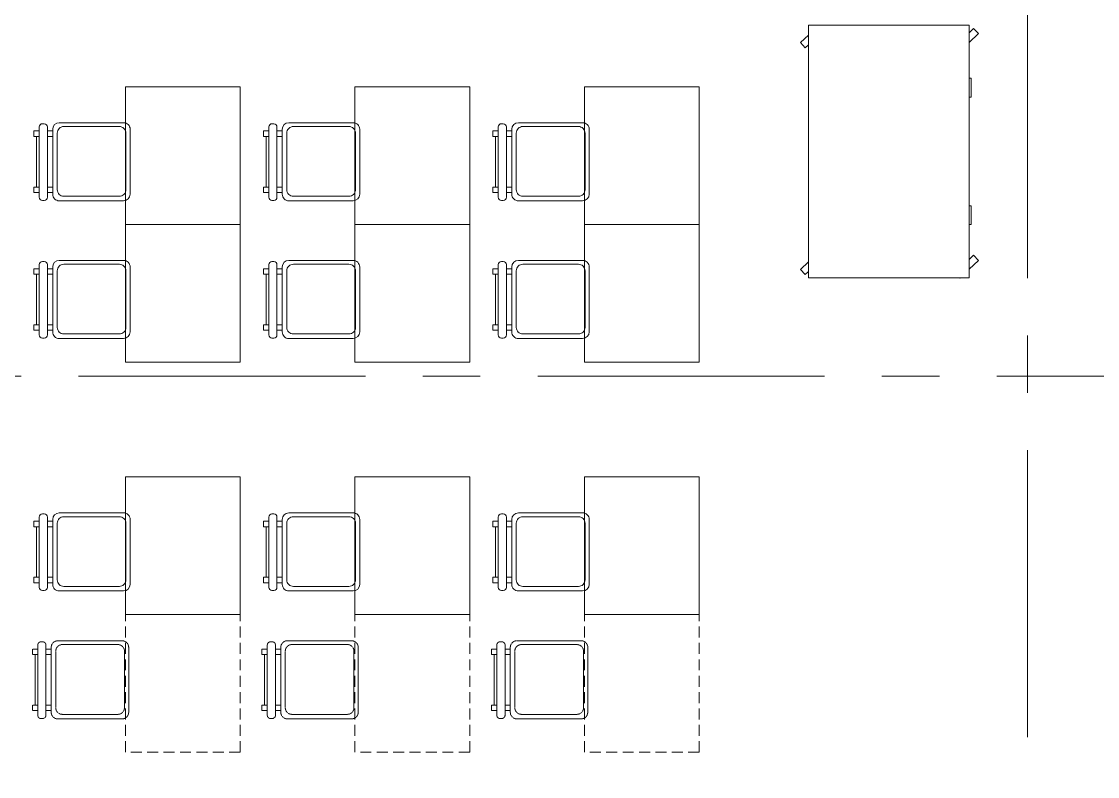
# Model space of a CAD drawing. Header units: millimetres. Extents: x -13407 to 95998, y -2719 to 109387.
# Drawn here: x 37188 to 41875, y 25628 to 28918 of the extents above; entities that cross this region are included whole.
import ezdxf

# ---------------------------------------------------------------- set-up
doc = ezdxf.new("R2010")
doc.units = ezdxf.units.MM
for name, pattern in [('CENTER', [2, 1.25, -0.25, 0.25, -0.25]), ('HIDDEN', [6, 4, -2]), ('HIDDEN2', [4.7625, 3.175, -1.5875])]:
    doc.linetypes.add(name, pattern=pattern)
doc.layers.add('АР_Оси', color=193, linetype='Continuous', lineweight=9)
doc.layers.add('ТХ_мебель передв', color=250, linetype='Continuous', lineweight=13)

# ---------------------------------------------------------------- blocks, each defined once
blk = doc.blocks.new('стол игровой 1100х700')
at = {"color": 253}
for points in [[(-13200.3, -57970.8), (-13213, -57957.3), (-13190.7, -57936.2), (-13158, -57970.8)], [(-12212, -57970.8), (-12224.8, -57957.3), (-12202.5, -57936.2), (-12169.8, -57970.8)], [(-13226.6, -58632.2), (-13228.2, -58630.5), (-13226.6, -58628.9)], [(-13147.9, -58670.8), (-13129.2, -58690.6), (-13151.5, -58711.7), (-13190.1, -58670.8)], [(-12913.3, -58670.8), (-12913.3, -58679.8), (-12995.1, -58679.8), (-12995.1, -58670.8)], [(-12439.8, -58670.8), (-12439.8, -58679.8), (-12358, -58679.8), (-12358, -58670.8)], [(-12159.6, -58670.8), (-12141, -58690.6), (-12163.3, -58711.7), (-12201.9, -58670.8)]]:
    blk.add_lwpolyline(points, dxfattribs=at)
blk.add_lwpolyline([(-13226.6, -58670.8), (-12126.6, -58670.8), (-12126.6, -57970.8), (-13226.6, -57970.8)], close=True, dxfattribs=at)
blk = doc.blocks.new('стул №3-5')
at = {"color": 253, "linetype": 'ByBlock', "extrusion": (-6.19742e-05, 0.000470712, 1)}
for p, q in [((-15086.8, 16641.7, 196.8), (-15393.1, 16641.7, 196.8)), ((-15372.7, 16664.9, 196.8), (-15348.5, 16664.9, 196.8)), ((-15372.7, 16664.9, 196.8), (-15372.7, 16641.7, 196.8)), ((-15348.5, 16641.7, 196.8), (-15348.5, 16664.9, 196.8)), ((-15348.5, 16653.3, 196.8), (-15128.7, 16653.3, 196.8)), ((-15128.7, 16664.9, 196.8), (-15104.4, 16664.9, 196.8)), ((-15128.7, 16664.9, 196.8), (-15128.7, 16641.7, 196.8)), ((-15104.4, 16641.7, 196.8), (-15104.4, 16664.9, 196.8)), ((-15407, 16627.7, 196.8), (-15407, 16619.9, 196.8)), ((-15393.1, 16605.9, 196.8), (-15086.8, 16605.9, 196.9)), ((-15372.7, 16605.9, 196.8), (-15372.7, 16583.2, 196.9)), ((-15348.5, 16583.2, 196.9), (-15348.5, 16605.9, 196.8)), ((-15128.7, 16605.9, 196.9), (-15128.7, 16583.2, 196.9)), ((-15104.4, 16583.2, 196.9), (-15104.4, 16605.9, 196.9)), ((-15072.8, 16619.9, 196.8), (-15072.8, 16627.7, 196.8))]:
    blk.add_line(p, q, dxfattribs=at)
at = {"color": 253, "ltscale": 100, "extrusion": (-6.19742e-05, 0.000470712, 1), "elevation": 205.6}
for points in [[(-15379.9, 16582.9), (-15097, 16582.9, -0.414169), (-15068.3, 16554.2), (-15068.3, 16274.2, -0.414258), (-15097, 16245.5), (-15379.9, 16245.5, -0.414169), (-15408.6, 16274.2), (-15408.6, 16554.2, -0.414258)], [(-15360.2, 16563.2), (-15113.6, 16563.2, -0.414214), (-15084.9, 16534.4), (-15084.9, 16292.6, -0.414214), (-15113.6, 16263.9), (-15360.2, 16263.9, -0.414214), (-15388.9, 16292.6), (-15388.9, 16534.4, -0.414214)]]:
    blk.add_lwpolyline(points, format="xyb", close=True, dxfattribs=at)
at = {"color": 253, "linetype": 'ByBlock', "extrusion": (-6.19742e-05, 0.000470712, 1)}
for centre, start, end in [((-15393, 16627.6, 205.6), 90, 180), ((-15086.8, 16627.6, 205.6), 0, 90), ((-15393, 16619.8, 205.6), 180, 270), ((-15086.8, 16619.8, 205.6), 270, 0)]:
    blk.add_arc(centre, 13.9, start, end, dxfattribs=at)
blk = doc.blocks.new('_стол№3-№5')
at = {"color": 253}
blk.add_lwpolyline([(-169868.3, 526261.4), (-169368.3, 526261.4), (-169368.3, 525661.4), (-169868.3, 525661.4)], close=True, dxfattribs=at)
blk = doc.blocks.new('_Стул резерв')
at = {"color": 253, "linetype": 'HIDDEN', "ltscale": 0.1, "extrusion": (6.19742e-05, -0.000470712, 1)}
for p, q in [((288.6, 58.9, 0), (-17.6, 58.9, 0)), ((0, 81.6, 0), (0, 58.9, 0)), ((24.3, 58.9, 0), (24.3, 81.6, 0)), ((244, 81.6, 0), (244, 58.9, 0)), ((268.3, 58.9, 0), (268.3, 81.6, 0)), ((-31.6, 45, 0), (-31.6, 37.1, 0)), ((-17.6, 23.2, 0), (288.6, 23.2, 0)), ((0, 23.2, 0), (0, 0)), ((24.3, 0, 0), (0, 0)), ((24.3, 0, 0), (24.3, 23.2, 0)), ((244, 11.6, 0), (24.3, 11.6, 0)), ((244, 23.2, 0), (244, 0, 0)), ((268.3, 0, 0), (244, 0, 0)), ((268.3, 0, 0), (268.3, 23.2, 0)), ((302.6, 37.1, 0), (302.6, 45, 0))]:
    blk.add_line(p, q, dxfattribs=at)
for points in [[(275.5, 81.9), (-7.4, 81.9, -0.414169), (-36.1, 110.6), (-36.1, 390.6, -0.414258), (-7.4, 419.3), (275.5, 419.3, -0.414169), (304.2, 390.6), (304.2, 110.6, -0.414258)], [(255.8, 101.6), (9.2, 101.6, -0.414214), (-19.5, 130.3), (-19.5, 372.2, -0.414214), (9.2, 400.9), (255.8, 400.9, -0.414214), (284.5, 372.2), (284.5, 130.3, -0.414214)]]:
    blk.add_lwpolyline(points, format="xyb", close=True, dxfattribs=at)
for centre, start, end in [((-17.6, 45), 90, 180), ((288.6, 45, 0), 0, 90), ((-17.6, 37.1), 180, 270), ((288.6, 37.1, 0), 270, 0)]:
    blk.add_arc(centre, 13.9, start, end, dxfattribs=at)
blk = doc.blocks.new('_стол.резерв')
at = {"color": 253, "linetype": 'HIDDEN2', "ltscale": 15}
for p, q in [((-20, 500), (-20, 0)), ((580, 500), (-20, 500)), ((580, 500), (580, 0)), ((580, 0), (-20, 0))]:
    blk.add_line(p, q, dxfattribs=at)

msp = doc.modelspace()

# ---------------------------------------------------------------- linework, layer by layer
at = {"layer": 'АР_Оси', "color": 253, "linetype": 'CENTER', "ltscale": 1000}
for p, q in [((41569.9, 79049.7), (41569.9, 23317.3)), ((-12563.8, 27372.2), (71033.4, 27372.2))]:
    msp.add_line(p, q, dxfattribs=at)

# ---------------------------------------------------------------- block references
at = {"layer": 'ТХ_мебель передв', "color": 253}
for name, p, rotation in [('стол игровой 1100х700', (-17355.1, 41028), 89.99999999999999), ('_стол№3-№5', (-131728.3, 554295), 180), ('_стол№3-№5', (-130728.3, 554295), 180), ('_стол№3-№5', (-129728.3, 554295), 180), ('стул №3-5', (53906.4, 43545), 89.99999999999999), ('стул №3-5', (54906.4, 43545), 89.99999999999999), ('стул №3-5', (55906.4, 43545), 89.99999999999999), ('_стол№3-№5', (-131728.3, 553695), 180), ('_стол№3-№5', (-130728.3, 553695), 180), ('_стол№3-№5', (-129728.3, 553695), 180), ('стул №3-5', (53906.4, 42945), 89.99999999999999), ('стул №3-5', (54906.4, 42945), 89.99999999999999), ('стул №3-5', (55906.4, 42945), 89.99999999999999), ('_стол№3-№5', (-131728.3, 552595), 180), ('_стол№3-№5', (-130728.3, 552595), 180), ('_стол№3-№5', (-129728.3, 552595), 180), ('стул №3-5', (53906.4, 41845), 89.99999999999999), ('стул №3-5', (54906.4, 41845), 89.99999999999999), ('стул №3-5', (55906.4, 41845), 89.99999999999999), ('_стол.резерв', (37640.1, 26313.6), 270), ('_стол.резерв', (38640.1, 26313.6), 270), ('_стол.резерв', (39640.1, 26313.6), 270), ('_Стул резерв', (37235.1, 26183.3, 196.8), 270), ('_Стул резерв', (38235.1, 26183.3, 196.8), 270), ('_Стул резерв', (39235.1, 26183.3, 196.8), 270)]:
    msp.add_blockref(name, p, dxfattribs=dict(at, rotation=rotation))

doc.saveas('drawing.dxf')
